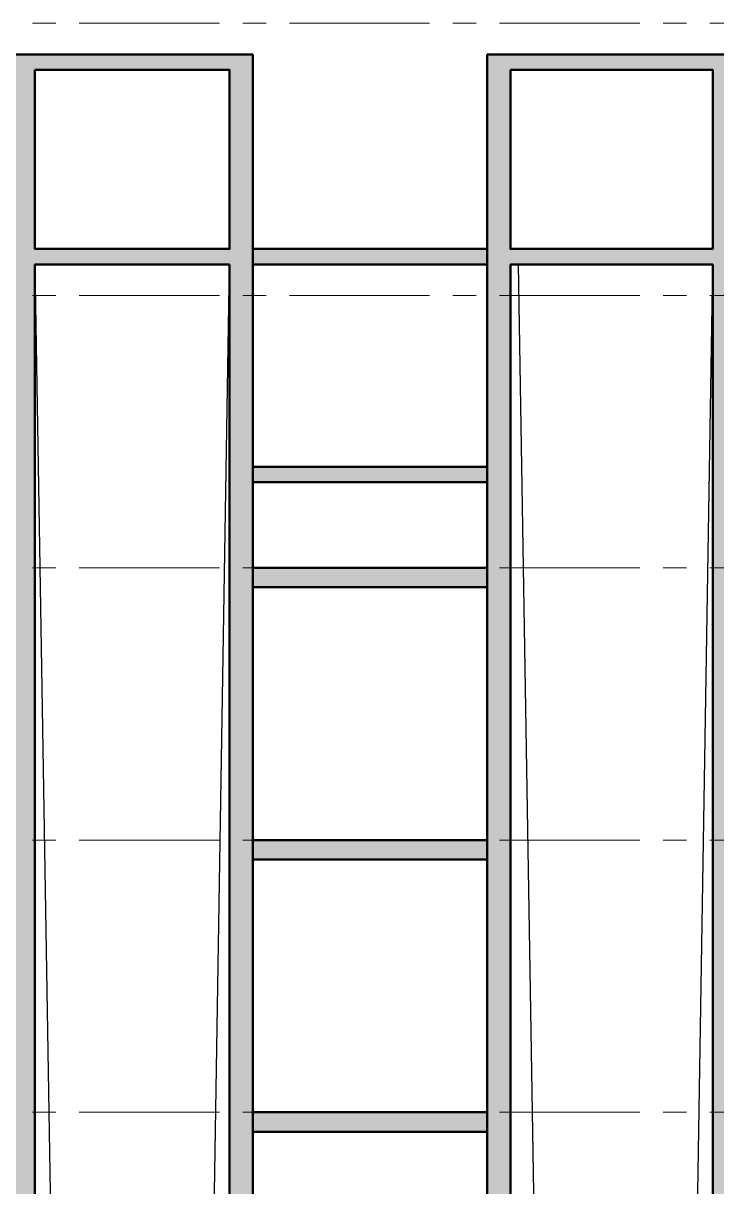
# Model space of a CAD drawing. Header units: millimetres. Extents: x 573003 to 1294762, y -9906 to 413061.
# Drawn here: x 943060 to 951969, y 140519 to 155476 of the extents above; entities that cross this region are included whole.
import ezdxf

# ---------------------------------------------------------------- set-up
doc = ezdxf.new("R2010")
doc.units = ezdxf.units.MM
doc.header["$MEASUREMENT"] = 0
doc.linetypes.add('IMPORT-CE', pattern=[135, 90, -15, 15, -15])
doc.layers.add('A-ELEV-13FINE', color=8, linetype='Continuous')
doc.layers.add('A-WALL-PATT', color=251, linetype='Continuous')
doc.layers.add('KT-Net cot', color=2, linetype='Continuous', lineweight=50)
doc.layers.add('KT-Net truc', color=18, linetype='Continuous', lineweight=15)

# ---------------------------------------------------------------- blocks, each defined once
blk = doc.blocks.new('Apart Floor-NT2')
at = {"layer": 'A-WALL-PATT'}
h = blk.add_hatch(color=256, dxfattribs=at)
h.dxf.hatch_style = 1
h.paths.add_polyline_path([(11480, 250), (14489, 250), (14489, 0), (11480, 0)])
at = {"layer": 'KT-Net cot', "elevation": 9}
blk.add_lwpolyline([(11480, 250), (14489, 250), (14489, 0), (11480, 0)], close=True, dxfattribs=at)

msp = doc.modelspace()

# ---------------------------------------------------------------- hatches: boundary and pattern name
at = {"layer": 'A-WALL-PATT', "extrusion": (-6.59362e-19, -3.84344e-07, 1)}
h = msp.add_hatch(color=256, dxfattribs=at)
h.dxf.hatch_style = 1
h.paths.add_polyline_path([(942909.6, 155075.6), (946009.6, 155075.6), (946009.6, -1524.4), (942909.6, -1524.4)])
h.paths.add_polyline_path([(943209.9, 154875.6), (945709.9, 154875.6), (945709.9, 152575.6), (943209.9, 152575.6)], flags=16)
h.paths.add_polyline_path([(945709.9, -1324.4), (943209.9, -1324.4), (943209.9, 152375.6), (945709.9, 152375.6)], flags=16)
h = msp.add_hatch(color=256, dxfattribs=at)
h.dxf.hatch_style = 1
h.paths.add_polyline_path([(949019.2, 155075.6), (952219.2, 155075.6), (952219.2, -1524.4), (949019.2, -1524.4)])
h.paths.add_polyline_path([(949319.2, 154875.6), (951919.2, 154875.6), (951919.2, 152575.6), (949319.2, 152575.6)], flags=16)
h.paths.add_polyline_path([(949319.2, -1324.4), (951919.2, -1324.4), (951919.2, 152375.6), (949319.2, 152375.6)], flags=16)
h = msp.add_hatch(color=256, dxfattribs=at)
h.dxf.hatch_style = 1
h.paths.add_polyline_path([(949019.2, 152575.6), (946009.6, 152575.6), (946009.6, 152375.6), (949019.2, 152375.6)])
at = {"layer": 'A-WALL-PATT', "extrusion": (-6.6013e-19, -3.84344e-07, 1)}
h = msp.add_hatch(color=256, dxfattribs=at)
h.dxf.hatch_style = 1
h.paths.add_polyline_path([(949019.2, 149775.6), (946009.6, 149775.6), (946009.6, 149575.6), (949019.2, 149575.6)])
at = {"layer": 'A-WALL-PATT', "extrusion": (-6.59362e-19, -3.84344e-07, 1)}
h = msp.add_hatch(color=256, dxfattribs=at)
h.dxf.hatch_style = 1
h.paths.add_polyline_path([(946009.6, 148475.6), (949019.2, 148475.6), (949019.2, 148225.6), (946009.6, 148225.6)])

# ---------------------------------------------------------------- linework, layer by layer
at = {"layer": 'A-ELEV-13FINE', "extrusion": (-6.58568e-19, -3.84344e-07, 1)}
for p, q in [((943209.9, 152375.6, 6.6), (945709.9, -1324.4, 6.5)), ((943209.9, -1324.4, 6.5), (945709.9, 152375.6, 6.6))]:
    msp.add_line(p, q, dxfattribs=at)
at = {"layer": 'A-ELEV-13FINE', "extrusion": (-6.58992e-19, -3.84344e-07, 1)}
for p, q in [((949419.2, 152375.6, 14.3), (951919.2, -1324.4, 14.2)), ((949419.2, -1324.4, 14.2), (951919.2, 152375.6, 14.3))]:
    msp.add_line(p, q, dxfattribs=at)
at = {"layer": 'KT-Net cot', "extrusion": (-6.58992e-19, -3.84344e-07, 1)}
for points, elevation in [([(942909.6, 155075.6), (946009.6, 155075.6), (946009.6, -1524.4), (942909.6, -1524.4)], 2.3), ([(949019.2, 155075.6), (952219.2, 155075.6), (952219.2, -1524.4), (949019.2, -1524.4)], 2.3), ([(943209.9, 154875.6), (945709.9, 154875.6), (945709.9, 152575.6), (943209.9, 152575.6)], 2.3), ([(949319.2, 154875.6), (951919.2, 154875.6), (951919.2, 152575.6), (949319.2, 152575.6)], 2.3), ([(945709.9, -1324.4), (943209.9, -1324.4), (943209.9, 152375.6), (945709.9, 152375.6)], 6.5), ([(949319.2, -1324.4), (951919.2, -1324.4), (951919.2, 152375.6), (949319.2, 152375.6)], 6.5), ([(949019.2, 149775.6), (946009.6, 149775.6), (946009.6, 149575.6), (949019.2, 149575.6)], -28.4), ([(946009.6, 148475.6), (949019.2, 148475.6), (949019.2, 148225.6), (946009.6, 148225.6)], -16.4)]:
    msp.add_lwpolyline(points, close=True, dxfattribs=dict(at, elevation=elevation))
at = {"layer": 'KT-Net cot', "extrusion": (-6.58568e-19, -3.84344e-07, 1), "elevation": 2.3}
msp.add_lwpolyline([(949019.2, 152575.6), (946009.6, 152575.6), (946009.6, 152375.6), (949019.2, 152375.6)], close=True, dxfattribs=at)
at = {"layer": 'KT-Net truc', "linetype": 'IMPORT-CE', "ltscale": 20}
for p, q in [((835779.6, 155475.6, 0), (1011270.2, 155475.6, 0)), ((835779.6, 151975.6, 0), (1011270.2, 151975.6, 0)), ((835779.6, 148475.6, 0), (1011270.2, 148475.6, 0)), ((835779.6, 144975.6, 0), (1011270.2, 144975.6, 0)), ((835779.6, 141475.6, 0), (1011270.2, 141475.6, 0))]:
    msp.add_line(p, q, dxfattribs=at)

# ---------------------------------------------------------------- block references
at = {"layer": 'KT-Net cot', "extrusion": (-6.58568e-19, -3.84344e-07, 1)}
for p in [(934529.8, 144725.6, -25.1), (934529.8, 141225.6, -25.1)]:
    msp.add_blockref('Apart Floor-NT2', p, dxfattribs=at)

doc.saveas('drawing.dxf')
